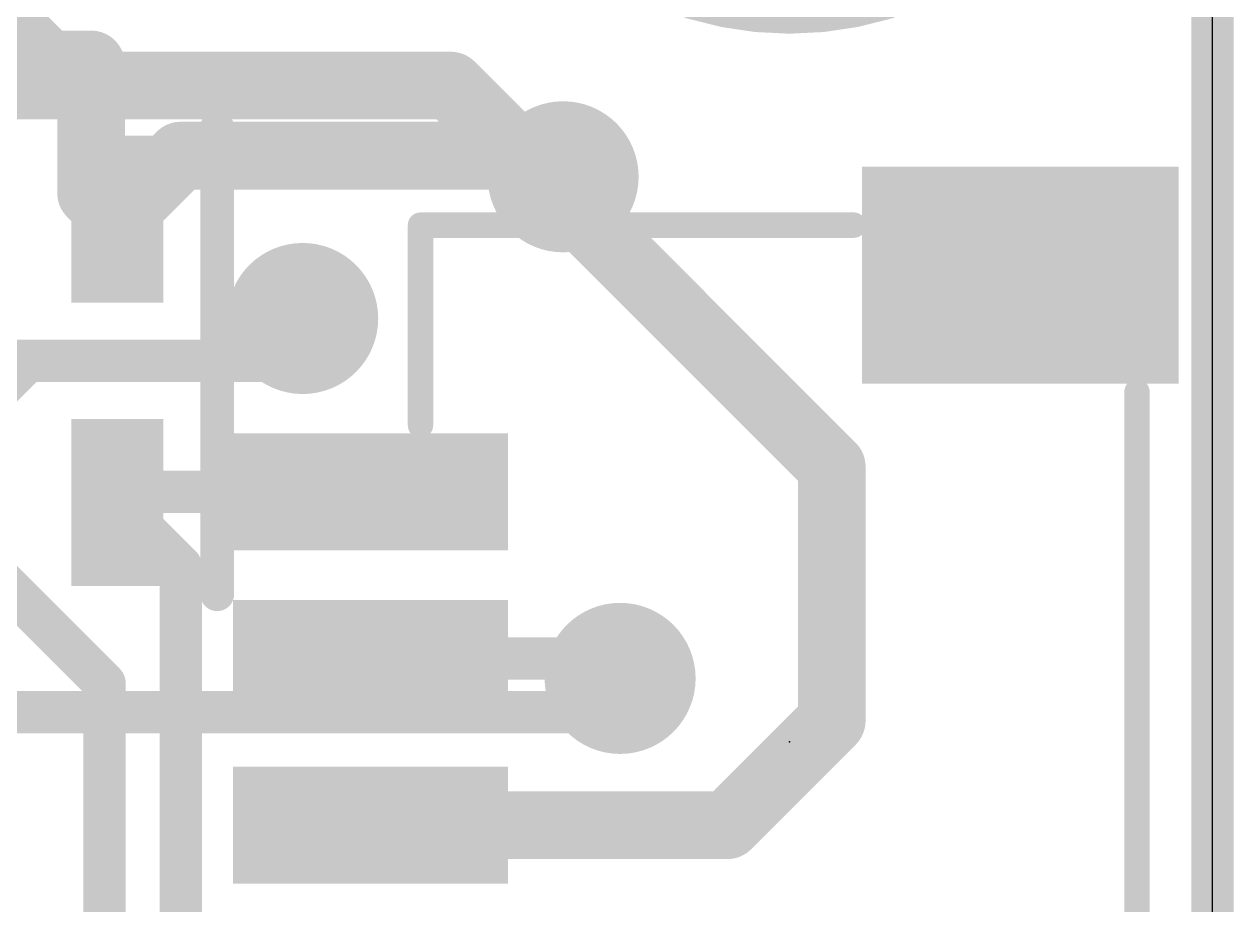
# Model space of a CAD drawing. Extents: x -0.1 to 25.5, y -0.1 to 17.9.
# Drawn here: x 18.27 to 25.53, y 7.91 to 13.2 of the extents above; entities that cross this region are included whole.
import ezdxf

# ---------------------------------------------------------------- set-up
doc = ezdxf.new("R2010")
doc.units = 0
for name, color, linetype in [('1', 12, 'CONTINUOUS'), ('16', 5, 'CONTINUOUS'), ('18', 110, 'CONTINUOUS'), ('20', 53, 'CONTINUOUS'), ('21', 40, 'CONTINUOUS'), ('23', 40, 'CONTINUOUS'), ('29', 253, 'CONTINUOUS')]:
    doc.layers.add(name, color=color, linetype=linetype)

# ---------------------------------------------------------------- blocks, each defined once
blk = doc.blocks.new('RECT')
blk.add_solid([(-0.5, -0.5), (0.5, -0.5), (-0.5, 0.5), (0.5, 0.5)])
blk = doc.blocks.new('ROUNDV')
at = {"const_width": 0.5}
blk.add_lwpolyline([(0, -0.25, 1), (0, 0.25, 1), (0, -0.25)], format="xyb", dxfattribs=at)

msp = doc.modelspace()

# ---------------------------------------------------------------- linework, layer by layer
at = {"layer": '1'}
for points, const_width in [([(25.4, 17.78), (25.4, 0)], 0.254), ([(17.145, 12.954), (18.669, 12.954)], 0.4064), ([(18.669, 12.954), (18.669, 12.183)], 0.4064), ([(18.826, 12.026), (19.207, 12.407)], 0.4064), ([(21.375, 12.407), (19.207, 12.407)], 0.4064), ([(21.502, 12.28), (21.375, 12.407)], 0.4064), ([(21.502, 12.153), (21.502, 12.28)], 0.4064), ([(18.669, 12.183), (18.826, 12.026)], 0.4064), ([(23.114, 10.541), (21.502, 12.153)], 0.4064), ([(19.685, 11.176), (19.939, 11.43)], 0.254), ([(17.926, 10.814), (18.288, 11.176)], 0.254), ([(19.685, 11.176), (18.288, 11.176)], 0.254), ([(23.114, 9.017), (23.114, 10.541)], 0.4064), ([(18.89, 10.39), (18.826, 10.326)], 0.254), ([(20.346, 10.39), (18.89, 10.39)], 0.254), ([(18.826, 10.326), (19.207, 9.945)], 0.254), ([(17.926, 10.0648), (18.7498, 9.241)], 0.254), ([(19.207, 9.945), (19.207, 7.015)], 0.254), ([(20.346, 9.39), (21.725, 9.39)], 0.254), ([(21.725, 9.39), (21.844, 9.271)], 0.254), ([(18.7498, 9.241), (18.7498, 7.366)], 0.254), ([(22.487, 8.39), (23.114, 9.017)], 0.4064), ([(20.346, 8.39), (22.487, 8.39)], 0.4064)]:
    msp.add_lwpolyline(points, dxfattribs=dict(at, const_width=const_width))
for points, const_width in [([(18.7706, 12.954, 1), (18.5674, 12.954)], 0.2032), ([(18.669, 12.8524, 1), (18.669, 13.0556)], 0.2032), ([(19.207, 12.5086, 1), (19.207, 12.3054)], 0.2032), ([(19.2788, 12.3352, 1), (19.1352, 12.4788)], 0.2032), ([(21.4468, 12.4788, 1), (21.3032, 12.3352)], 0.2032), ([(21.375, 12.3054, 1), (21.375, 12.5086)], 0.2032), ([(21.6036, 12.28, 1), (21.4004, 12.28)], 0.2032), ([(21.4302, 12.2082, 1), (21.5738, 12.3518)], 0.2032), ([(18.7408, 12.2548, 1), (18.5972, 12.1112)], 0.2032), ([(21.5738, 12.2248, 1), (21.4302, 12.0812)], 0.2032), ([(18.5674, 12.183, 1), (18.7706, 12.183)], 0.2032), ([(18.7542, 12.0978, 1), (18.8978, 11.9542)], 0.2032), ([(18.7542, 11.9542, 1), (18.8978, 12.0978)], 0.2032), ([(21.4004, 12.153, 1), (21.6036, 12.153)], 0.2032), ([(19.9839, 11.3851, 1), (19.8941, 11.4749)], 0.127), ([(18.288, 11.2395, 1), (18.288, 11.1125)], 0.127), ([(18.3329, 11.1311, 1), (18.2431, 11.2209)], 0.127), ([(19.6401, 11.2209, 1), (19.7299, 11.1311)], 0.127), ([(19.685, 11.1125, 1), (19.685, 11.2395)], 0.127), ([(23.2156, 10.541, 1), (23.0124, 10.541)], 0.2032), ([(23.0422, 10.4692, 1), (23.1858, 10.6128)], 0.2032), ([(18.89, 10.4535, 1), (18.89, 10.3265)], 0.127), ([(18.9349, 10.3451, 1), (18.8451, 10.4349)], 0.127), ([(20.346, 10.3265, 1), (20.346, 10.4535)], 0.127), ([(18.8709, 10.3709, 1), (18.7811, 10.2811)], 0.127), ([(18.7811, 10.3709, 1), (18.8709, 10.2811)], 0.127), ([(19.2705, 9.945, 1), (19.1435, 9.945)], 0.127), ([(19.1621, 9.9001, 1), (19.2519, 9.9899)], 0.127), ([(20.346, 9.4535, 1), (20.346, 9.3265)], 0.127), ([(21.7699, 9.4349, 1), (21.6801, 9.3451)], 0.127), ([(21.725, 9.3265, 1), (21.725, 9.4535)], 0.127), ([(18.8133, 9.241, 1), (18.6863, 9.241)], 0.127), ([(21.7991, 9.2261, 1), (21.8889, 9.3159)], 0.127), ([(18.7049, 9.1961, 1), (18.7947, 9.2859)], 0.127), ([(23.1858, 8.9452, 1), (23.0422, 9.0888)], 0.2032), ([(23.0124, 9.017, 1), (23.2156, 9.017)], 0.2032), ([(20.346, 8.4916, 1), (20.346, 8.2884)], 0.2032), ([(22.487, 8.2884, 1), (22.487, 8.4916)], 0.2032), ([(22.4152, 8.4618, 1), (22.5588, 8.3182)], 0.2032)]:
    msp.add_lwpolyline(points, format="xyb", dxfattribs=dict(at, const_width=const_width))
at = {"layer": '16'}
for points, const_width in [([(25.4, 17.78), (25.4, 0)], 0.254), ([(20.828, 12.827), (8.509, 12.827)], 0.4064), ([(21.375, 12.28), (20.828, 12.827)], 0.4064), ([(21.502, 12.28), (21.375, 12.28)], 0.4064), ([(19.685, 11.176), (19.939, 11.43)], 0.254), ([(12.7167, 11.176), (19.685, 11.176)], 0.254), ([(21.844, 9.271), (21.6408, 9.0678)], 0.254), ([(21.6408, 9.0678), (17.7864, 9.0678)], 0.254)]:
    msp.add_lwpolyline(points, dxfattribs=dict(at, const_width=const_width))
for points, const_width in [([(20.8998, 12.8988, 1), (20.7562, 12.7552)], 0.2032), ([(20.828, 12.7254, 1), (20.828, 12.9286)], 0.2032), ([(21.375, 12.3816, 1), (21.375, 12.1784)], 0.2032), ([(21.3032, 12.2082, 1), (21.4468, 12.3518)], 0.2032), ([(21.502, 12.1784, 1), (21.502, 12.3816)], 0.2032), ([(19.9839, 11.3851, 1), (19.8941, 11.4749)], 0.127), ([(19.6401, 11.2209, 1), (19.7299, 11.1311)], 0.127), ([(19.685, 11.1125, 1), (19.685, 11.2395)], 0.127), ([(21.8889, 9.2261, 1), (21.7991, 9.3159)], 0.127), ([(21.5959, 9.1127, 1), (21.6857, 9.0229)], 0.127), ([(21.6408, 9.0043, 1), (21.6408, 9.1313)], 0.127)]:
    msp.add_lwpolyline(points, format="xyb", dxfattribs=dict(at, const_width=const_width))
at = {"layer": '20'}
msp.add_line((25.4, 2.54), (25.4, 15.24), dxfattribs=at)
at = {"layer": '21'}
for points, const_width in [([(22.86, 13.24, 1), (22.86, 17.24, 1), (22.86, 13.24)], 0.2032), ([(18.5442, 12.8927, 1), (18.616, 12.9645)], 0.1016), ([(19.4768, 12.576, 1), (19.3752, 12.576)], 0.1016), ([(20.6841, 11.99, 1), (20.6079, 11.99)], 0.0762), ([(20.646, 12.0281, 1), (20.646, 11.9519)], 0.0762), ([(23.246, 11.9519, 1), (23.246, 12.0281)], 0.0762), ([(24.9841, 10.99, 1), (24.9079, 10.99)], 0.0762), ([(20.6079, 10.79, 1), (20.6841, 10.79)], 0.0762), ([(19.3752, 9.776, 1), (19.4768, 9.776)], 0.1016)]:
    msp.add_lwpolyline(points, format="xyb", dxfattribs=dict(at, const_width=const_width))
for points, const_width in [([(18.1734, 13.3353), (18.5801, 12.9286)], 0.2032), ([(19.426, 12.576), (19.426, 9.776)], 0.2032), ([(20.646, 10.79), (20.646, 11.99)], 0.1524), ([(20.646, 11.99), (23.246, 11.99)], 0.1524), ([(24.946, 6.79), (24.946, 10.99)], 0.1524)]:
    msp.add_lwpolyline(points, dxfattribs=dict(at, const_width=const_width))
at = {"layer": '23'}
msp.add_point((22.86, 8.89), dxfattribs=at)

# ---------------------------------------------------------------- block references
at = {"layer": '1', "rotation": 180}
for p, xscale, yscale in [((18.826, 12.026), 0.45, 0.9), ((24.246, 11.69), 1.8, 1.2), ((18.826, 10.326), 0.45, 0.9), ((20.346, 10.39), 1.55, 0.6), ((20.346, 9.39), 1.55, 0.6), ((20.346, 8.39), 1.55, 0.6)]:
    msp.add_blockref('RECT', p, dxfattribs=dict(at, xscale=xscale, yscale=yscale))
at = {"layer": '18', "xscale": 0.9064, "yscale": 0.9064}
for p in [(21.502, 12.28), (21.502, 12.28), (19.939, 11.43), (19.939, 11.43), (21.844, 9.271), (21.844, 9.271)]:
    msp.add_blockref('ROUNDV', p, dxfattribs=at)
at = {"layer": '29', "rotation": 180}
for p, xscale, yscale in [((18.826, 12.026), 0.5516, 1.0016), ((24.246, 11.69), 1.9016, 1.3016), ((18.826, 10.326), 0.5516, 1.0016), ((20.346, 10.39), 1.6516, 0.7016), ((20.346, 9.39), 1.6516, 0.7016), ((20.346, 8.39), 1.6516, 0.7016)]:
    msp.add_blockref('RECT', p, dxfattribs=dict(at, xscale=xscale, yscale=yscale))

doc.saveas('drawing.dxf')
